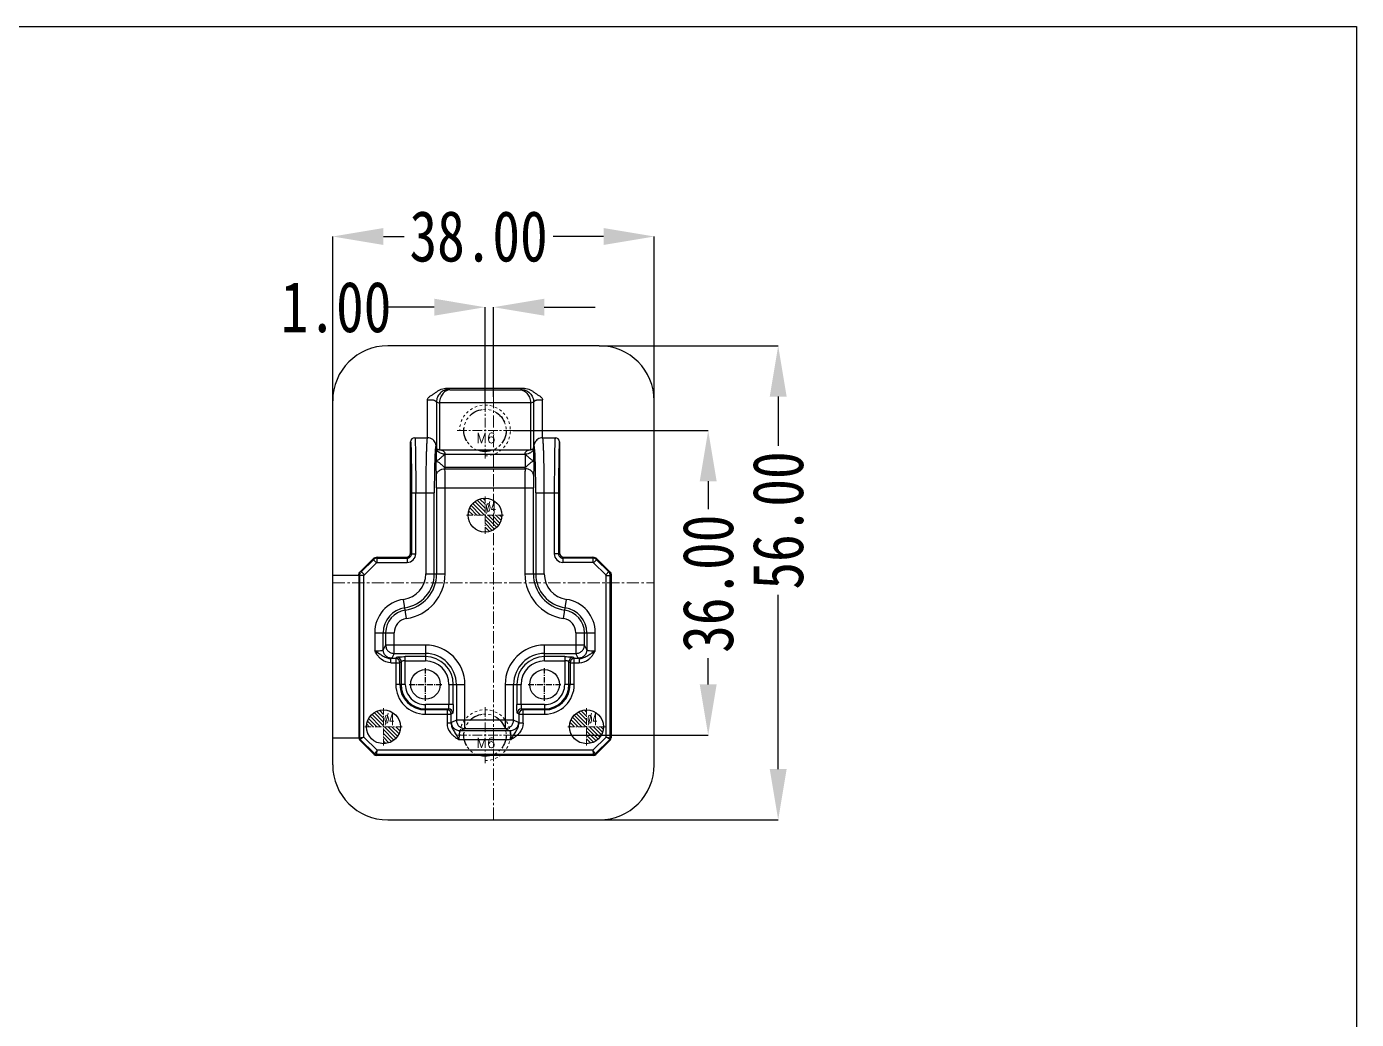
# Model space of a CAD drawing. Header units: millimetres. Extents: x -174 to 1895, y -261 to 458.
# Drawn here: x 668 to 825.2, y 220.1 to 337.4 of the extents above; entities that cross this region are included whole.
import ezdxf

# ---------------------------------------------------------------- set-up
doc = ezdxf.new("R2010")
doc.units = ezdxf.units.MM
doc.header["$LTSCALE"] = 16.335
doc.header["$PDMODE"] = 3
doc.header["$PDSIZE"] = 0.3125
doc.linetypes.add('CENTER', pattern=[0.6, 0.375, -0.075, 0.075, -0.075])
doc.linetypes.add('HIDDEN', pattern=[0.2, 0.1, -0.1])
doc.layers.get('0').update_dxf_attribs({"linetype": 'CONTINUOUS'})
doc.layers.get('Defpoints').update_dxf_attribs({"linetype": 'CONTINUOUS'})
for name, color, linetype, lineweight in [('center', 1, 'CENTER', 9), ('epin', 13, 'CONTINUOUS', 9), ('screw', 33, 'CONTINUOUS', 13)]:
    doc.layers.add(name, color=color, linetype=linetype, lineweight=lineweight)
doc.layers.add('DEFAULT_2', color=8, linetype='HIDDEN')
doc.styles.get("Standard").update_dxf_attribs({"font": 'txt', "width": 0.8})
doc.styles.add('TXT', font='txt.shx', dxfattribs={"bigfont": 'gbcbig.shx'})
doc.styles.add('TXT05', font='txt.shx', dxfattribs={"width": 0.5, "bigfont": 'gbcbig.shx'})
doc.dimstyles.get("Standard").update_dxf_attribs({"dimtxt": 0.15625, "dimasz": 0.1875, "dimexe": 0.125, "dimexo": 0.0625, "dimtad": 0, "dimtih": 1, "dimtoh": 1, "dimdsep": 46, "dimtxsty": 'Standard', "dimcen": 0.09, "dimadec": 0, "dimazin": 0, "dimtp": 0.01, "dimtm": 0.01, "dimtfac": 1, "dimtofl": 0, "dimtmove": 0, "dimatfit": 3, "dimfxl": 0, "dimtolj": 1, "dimarcsym": 0})

# ---------------------------------------------------------------- blocks, each defined once
blk = doc.blocks.new('screw_m6_g')
at = {"layer": 'screw', "color": 1, "linetype": 'CENTER', "ltscale": 0.186593}
for p, q in [((0, -3.3), (0, 3.3)), ((-3.3, 0), (3.3, 0))]:
    blk.add_line(p, q, dxfattribs=at)
at = {"layer": 'screw', "linetype": 'HIDDEN', "ltscale": 0.186593}
blk.add_circle((0, 0), 2.5, dxfattribs=at)
at = {"layer": 'screw', "color": 92, "linetype": 'HIDDEN', "ltscale": 0.186593}
blk.add_arc((0, 0), 3, 270, 180, dxfattribs=at)
at = {"layer": 'screw', "color": 6, "style": 'TXT'}
blk.add_text('M6', height=1.2, dxfattribs=at).set_placement((-1.02, -1.5))
blk = doc.blocks.new('*D44')
at = {"color": 6, "lineweight": -2}
for p, q in [((716.19, 304.24), (710.19, 304.24)), ((722.19, 292.98), (722.19, 304.24)), ((723.19, 293.66), (723.19, 304.24)), ((729.19, 304.24), (735.19, 304.24))]:
    blk.add_line(p, q, dxfattribs=at)
at = {"color": 6}
for points in [[(716.19, 305.24), (716.19, 303.24), (722.19, 304.24)], [(729.19, 305.24), (729.19, 303.24), (723.19, 304.24)]]:
    blk.add_solid(points, dxfattribs=at)
at = {"layer": 'Defpoints', "color": 0}
for p in [(723.19, 304.24), (722.19, 292.98), (723.19, 293.66)]:
    blk.add_point(p, dxfattribs=at)
at = {"color": 4, "insert": (704.59, 304.24), "char_height": 6, "attachment_point": 5}
blk.add_mtext('\\A1;1.00', dxfattribs=at)
blk = doc.blocks.new('*D45')
at = {"color": 6, "lineweight": -2}
for p, q in [((704.19, 293.18), (704.19, 312.59)), ((710.19, 312.59), (712.63, 312.59)), ((736.19, 312.59), (730.23, 312.59)), ((742.19, 293.18), (742.19, 312.59))]:
    blk.add_line(p, q, dxfattribs=at)
at = {"color": 6}
for points in [[(710.19, 313.59), (710.19, 311.59), (704.19, 312.59)], [(736.19, 313.59), (736.19, 311.59), (742.19, 312.59)]]:
    blk.add_solid(points, dxfattribs=at)
at = {"layer": 'Defpoints', "color": 0}
for p in [(704.19, 312.59), (704.19, 293.18), (742.19, 293.18)]:
    blk.add_point(p, dxfattribs=at)
at = {"color": 4, "insert": (721.43, 312.59), "char_height": 6, "attachment_point": 5}
blk.add_mtext('\\A1;38.00', dxfattribs=at)
blk = doc.blocks.new('*D46')
at = {"color": 6, "lineweight": -2}
for p, q in [((735.69, 299.68), (756.83, 299.68)), ((756.83, 293.68), (756.83, 287.85)), ((756.83, 249.68), (756.83, 270.25)), ((735.69, 243.68), (756.83, 243.68))]:
    blk.add_line(p, q, dxfattribs=at)
at = {"color": 6}
for points in [[(755.83, 293.68), (757.83, 293.68), (756.83, 299.68)], [(755.83, 249.68), (757.83, 249.68), (756.83, 243.68)]]:
    blk.add_solid(points, dxfattribs=at)
at = {"layer": 'Defpoints', "color": 0}
for p in [(735.69, 299.68), (735.69, 243.68), (756.83, 243.68)]:
    blk.add_point(p, dxfattribs=at)
at = {"color": 4, "insert": (756.83, 279.05), "char_height": 6, "attachment_point": 5, "rotation": 90}
blk.add_mtext('\\A1;56.00', dxfattribs=at)
blk = doc.blocks.new('*D47')
at = {"color": 6, "lineweight": -2}
for p, q in [((725.49, 289.68), (748.56, 289.68)), ((748.56, 283.68), (748.56, 280.38)), ((748.56, 259.68), (748.56, 262.78)), ((725.49, 253.68), (748.56, 253.68))]:
    blk.add_line(p, q, dxfattribs=at)
at = {"color": 6}
for points in [[(747.56, 283.68), (749.56, 283.68), (748.56, 289.68)], [(747.56, 259.68), (749.56, 259.68), (748.56, 253.68)]]:
    blk.add_solid(points, dxfattribs=at)
at = {"layer": 'Defpoints', "color": 0}
for p in [(725.49, 289.68), (725.49, 253.68), (748.56, 253.68)]:
    blk.add_point(p, dxfattribs=at)
at = {"color": 4, "insert": (748.56, 271.58), "char_height": 6, "attachment_point": 5, "rotation": 90}
blk.add_mtext('\\A1;36.00', dxfattribs=at)
blk = doc.blocks.new('epin_ejp_4')
at = {"layer": 'epin'}
h = blk.add_hatch(dxfattribs=at)
h.set_pattern_fill('_ANSI31', color=123, scale=0.1, angle=90, style=0)
h.set_pattern_definition([(135, (-303.2672, -257.49673), (-0.2245064, -0.2245064), [])])
h.paths.add_polyline_path([(0, 2, 0.414214), (-2, 0), (0, 0)])
h.paths.add_polyline_path([(2, 0), (0, 0), (0, -2, 0.414214)])
at = {"layer": 'epin', "color": 1, "linetype": 'CENTER', "ltscale": 0.124395}
for p, q in [((0, -2.2), (0, 2.2)), ((-2.2, 0), (2.2, 0))]:
    blk.add_line(p, q, dxfattribs=at)
at = {"layer": 'epin'}
blk.add_circle((0, 0), 2, dxfattribs=at)
at = {"layer": 'epin', "color": 6, "style": 'TXT05', "width": 0.5}
blk.add_text('%%c4', height=1.4, dxfattribs=at).set_placement((0.08, 0.2))

msp = doc.modelspace()

# ---------------------------------------------------------------- linework, layer by layer
at = {"color": 7, "linetype": 'Continuous'}
for p, q in [((735.688, 299.683), (710.688, 299.683)), ((717.704, 294.683), (726.673, 294.683)), ((717.937, 294.53), (718.019, 294.495)), ((718.019, 294.495), (726.357, 294.495)), ((726.357, 294.495), (726.439, 294.53)), ((704.188, 250.183), (704.188, 293.183)), ((715.38, 288.828), (715.38, 293.306)), ((716.444, 293.046), (716.444, 287.621)), ((716.444, 293.046), (716.797, 292.896)), ((716.797, 292.896), (716.797, 287.391)), ((716.801, 293.001), (727.574, 293.001)), ((727.578, 292.896), (727.933, 293.046)), ((727.578, 292.896), (727.578, 287.391)), ((727.933, 293.046), (727.933, 287.621)), ((728.996, 288.828), (728.996, 293.306)), ((742.188, 250.183), (742.188, 293.183)), ((713.394, 275.21), (713.394, 288.325)), ((713.897, 288.828), (715.38, 288.828)), ((727.933, 287.621), (727.932, 287.619)), ((727.932, 287.591), (727.932, 287.619)), ((728.996, 288.828), (730.479, 288.828)), ((730.982, 288.325), (730.982, 275.21)), ((716.797, 287.391), (727.578, 287.391)), ((726.929, 286.852), (717.447, 286.852)), ((717.447, 286.852), (717.447, 285.303)), ((726.929, 286.852), (726.929, 285.303)), ((726.929, 285.303), (717.448, 285.303)), ((717.456, 285.147), (726.92, 285.147)), ((716.475, 282.9), (727.901, 282.9)), ((716.475, 282.9), (716.475, 272.748)), ((717.48, 272.748), (717.48, 282.9)), ((726.897, 282.9), (726.897, 272.748)), ((727.901, 272.748), (727.901, 282.9)), ((713.5, 282.295), (716.192, 282.295)), ((713.5, 282.295), (713.5, 275.104)), ((714.002, 275.104), (714.002, 282.295)), ((715.188, 282.295), (715.188, 272.748)), ((716.192, 272.748), (716.192, 282.3)), ((728.184, 282.3), (728.184, 272.748)), ((728.184, 282.295), (730.876, 282.295)), ((729.189, 272.748), (729.189, 282.295)), ((730.374, 282.295), (730.374, 275.104)), ((730.876, 282.295), (730.876, 275.104)), ((713.5, 275.104), (713.394, 275.21)), ((713.5, 275.104), (714.002, 275.104)), ((730.876, 275.104), (730.374, 275.104)), ((730.982, 275.21), (730.876, 275.104)), ((707.498, 273.062), (708.923, 274.487)), ((707.573, 272.987), (708.998, 274.412)), ((707.928, 272.632), (709.353, 274.057)), ((709.353, 274.057), (708.923, 274.487)), ((709.456, 274.707), (712.892, 274.707)), ((709.456, 274.1), (709.456, 274.707)), ((709.456, 274.602), (712.997, 274.602)), ((709.456, 274.1), (712.997, 274.1)), ((712.997, 274.602), (712.892, 274.707)), ((712.997, 274.602), (712.997, 274.1)), ((731.484, 274.707), (731.379, 274.602)), ((734.92, 274.602), (731.379, 274.602)), ((731.379, 274.602), (731.379, 274.1)), ((734.92, 274.1), (731.379, 274.1)), ((731.484, 274.707), (734.92, 274.707)), ((734.92, 274.707), (734.92, 274.1)), ((735.023, 274.057), (735.453, 274.487)), ((736.448, 272.632), (735.023, 274.057)), ((736.803, 272.987), (735.379, 274.412)), ((735.453, 274.487), (736.878, 273.062)), ((707.885, 272.529), (704.188, 272.529)), ((707.291, 272.529), (707.291, 253.358)), ((707.383, 253.358), (707.383, 272.529)), ((707.928, 272.632), (707.498, 273.062)), ((707.885, 253.47), (707.885, 272.529)), ((715.188, 272.748), (717.48, 272.748)), ((726.897, 272.748), (729.189, 272.748)), ((736.448, 272.632), (736.878, 273.062)), ((736.491, 272.529), (737.099, 272.529)), ((736.491, 253.47), (736.491, 272.529)), ((736.993, 253.358), (736.993, 272.529)), ((737.099, 272.529), (737.099, 253.358)), ((712.901, 267.461), (712.574, 269.73)), ((731.475, 267.461), (731.802, 269.73)), ((709.158, 265.785), (711.45, 265.785)), ((709.158, 265.785), (709.158, 263.635)), ((710.162, 263.771), (710.162, 265.785)), ((710.445, 265.785), (710.445, 264.338)), ((711.45, 263.335), (711.45, 265.785)), ((732.927, 265.785), (735.219, 265.785)), ((732.927, 265.785), (732.927, 263.335)), ((733.931, 264.338), (733.931, 265.785)), ((734.214, 265.785), (734.214, 263.771)), ((735.219, 263.635), (735.219, 265.785)), ((710.445, 264.338), (710.162, 263.771)), ((715.153, 264.338), (710.445, 264.338)), ((715.153, 264.338), (715.153, 262.461)), ((733.931, 264.338), (729.223, 264.338)), ((729.223, 262.461), (729.223, 264.338)), ((734.214, 263.771), (733.931, 264.338)), ((711.638, 262.73), (711.074, 262.73)), ((711.074, 262.229), (711.074, 262.73)), ((711.45, 263.335), (711.166, 262.768)), ((711.45, 263.335), (715.153, 263.335)), ((711.638, 262.73), (711.762, 262.896)), ((711.638, 262.73), (711.638, 259.683)), ((715.153, 262.962), (712.765, 262.962)), ((712.766, 259.683), (712.766, 262.962)), ((712.766, 262.461), (715.153, 262.461)), ((729.223, 263.335), (732.927, 263.335)), ((731.611, 262.962), (729.223, 262.962)), ((729.223, 262.461), (731.611, 262.461)), ((731.611, 262.962), (731.611, 259.683)), ((732.614, 262.896), (732.738, 262.73)), ((733.303, 262.73), (732.738, 262.73)), ((732.738, 259.683), (732.738, 262.73)), ((733.21, 262.768), (732.927, 263.335)), ((733.303, 262.73), (733.303, 262.229)), ((711.074, 262.229), (712.14, 262.229)), ((712.264, 262.394), (712.14, 262.229)), ((712.14, 259.683), (712.14, 262.229)), ((712.264, 262.394), (712.264, 259.683)), ((732.112, 259.683), (732.112, 262.394)), ((732.236, 262.229), (732.112, 262.394)), ((732.236, 262.229), (733.303, 262.229)), ((732.236, 262.229), (732.236, 259.683)), ((712.766, 259.683), (711.638, 259.683)), ((717.931, 259.683), (719.808, 259.683)), ((717.931, 259.683), (717.931, 257.295)), ((718.433, 257.294), (718.433, 259.683)), ((718.806, 259.683), (718.806, 255.477)), ((719.808, 254.472), (719.808, 259.683)), ((724.568, 259.683), (726.445, 259.683)), ((724.568, 259.683), (724.568, 254.472)), ((725.571, 255.477), (725.571, 259.683)), ((725.944, 259.683), (725.944, 257.294)), ((726.445, 257.295), (726.445, 259.683)), ((732.738, 259.683), (731.611, 259.683)), ((718.433, 257.295), (715.153, 257.295)), ((715.153, 256.168), (715.153, 257.295)), ((715.153, 256.794), (717.865, 256.794)), ((717.7, 256.67), (715.153, 256.67)), ((715.153, 256.168), (718.201, 256.168)), ((717.7, 256.67), (717.865, 256.794)), ((717.7, 256.67), (717.7, 255.101)), ((718.366, 256.292), (718.201, 256.168)), ((718.201, 255.101), (718.201, 256.168)), ((729.223, 257.295), (725.944, 257.295)), ((726.175, 256.168), (726.01, 256.292)), ((726.175, 256.168), (729.223, 256.168)), ((726.175, 256.168), (726.175, 255.101)), ((726.511, 256.794), (729.223, 256.794)), ((726.511, 256.794), (726.677, 256.67)), ((729.223, 256.67), (726.677, 256.67)), ((726.677, 255.101), (726.677, 256.67)), ((729.223, 257.295), (729.223, 256.168)), ((718.201, 255.101), (717.7, 255.101)), ((718.806, 255.477), (718.238, 255.193)), ((725.571, 255.477), (718.806, 255.477)), ((726.138, 255.193), (725.571, 255.477)), ((726.677, 255.101), (726.175, 255.101)), ((704.188, 253.358), (707.383, 253.358)), ((707.451, 253.194), (707.376, 253.119)), ((709.092, 251.404), (707.376, 253.119)), ((709.167, 251.478), (707.451, 253.194)), ((709.443, 251.912), (707.885, 253.47)), ((719.105, 253.185), (725.271, 253.185)), ((719.808, 254.472), (719.241, 254.189)), ((725.135, 254.189), (719.241, 254.189)), ((719.808, 254.472), (724.568, 254.472)), ((724.568, 254.472), (725.135, 254.189)), ((736.491, 253.47), (734.933, 251.912)), ((736.925, 253.194), (735.21, 251.478)), ((737, 253.119), (735.284, 251.404)), ((736.925, 253.194), (737, 253.119)), ((736.993, 253.358), (737.099, 253.358)), ((709.167, 251.478), (709.092, 251.404)), ((734.933, 251.912), (709.443, 251.912)), ((735.21, 251.478), (735.284, 251.404)), ((735.045, 251.41), (709.331, 251.41)), ((709.331, 251.41), (709.331, 251.305)), ((735.045, 251.305), (709.331, 251.305)), ((735.045, 251.41), (735.045, 251.305)), ((710.688, 243.683), (735.688, 243.683))]:
    msp.add_line(p, q, dxfattribs=at)
at = {"color": 1, "linetype": 'CENTER', "ltscale": 0.108846}
for p, q in [((715.153, 257.758), (715.153, 261.608)), ((729.223, 257.758), (729.223, 261.608)), ((713.228, 259.683), (717.078, 259.683)), ((727.298, 259.683), (731.148, 259.683))]:
    msp.add_line(p, q, dxfattribs=at)
msp.add_lwpolyline([(510.66, 337.384), (825.156, 337.384), (825.156, 82.132), (510.66, 82.132)], close=True)
at = {"color": 7, "linetype": 'Continuous'}
for centre in [(722.188, 279.683), (710.188, 254.683), (734.188, 254.683)]:
    msp.add_circle(centre, 2, dxfattribs=at)
at = {"color": 2, "linetype": 'Continuous'}
for centre in [(715.153, 259.683), (729.223, 259.683)]:
    msp.add_circle(centre, 1.75, dxfattribs=at)
at = {"color": 7, "linetype": 'Continuous'}
for centre, radius, start, end in [((710.688, 293.183), 6.5, 90, 180), ((735.688, 293.183), 6.5, 0, 90), ((713.897, 288.325), 0.503, 89.99566, 179.9954), ((711.19, 287.094), 5.28, 5.73377, 7.21306), ((730.479, 288.325), 0.503, 0.0046, 90.00438), ((722.172, 286.928), 5.88, 173.89078, 174.81555), ((776.565, 285.959), 60.143, 178.90377, 179.88722), ((753.369, 286.414), 36.942, 178.23545, 178.92118), ((691.007, 286.414), 36.942, 1.07909, 1.76449), ((667.807, 285.959), 60.147, 0.11282, 1.09641), ((727.418, 285.787), 9.983, 182.78027, 183.67209), ((717.623, 285.749), 9.317, 356.29601, 357.25156), ((712.997, 275.104), 1.005, 269.99653, 0.00347), ((712.998, 275.104), 0.502, 269.97171, 0.02829), ((731.379, 275.104), 1.005, 179.99651, 270.00349), ((731.379, 275.104), 0.502, 179.97171, 270.02829), ((709.456, 273.954), 0.754, 90, 135), ((709.456, 273.954), 0.648, 90, 135), ((709.456, 273.954), 0.146, 90, 135), ((734.92, 273.954), 0.754, 45, 90), ((734.92, 273.954), 0.648, 45, 90), ((734.92, 273.954), 0.146, 45, 90), ((708.027, 272.534), 0.642, 135.06234, 147.28812), ((712.138, 272.748), 3.049, 278.21321, 360), ((712.138, 272.748), 4.054, 278.21321, 0), ((712.138, 272.748), 4.337, 278.21321, 0), ((712.138, 272.748), 5.341, 278.21321, 0), ((732.238, 272.748), 5.341, 180, 261.78679), ((732.238, 272.748), 4.337, 180, 261.78679), ((732.238, 272.748), 4.054, 180, 261.78679), ((732.238, 272.748), 3.049, 180, 261.78679), ((713.143, 265.785), 3.986, 98.21321, 180.0003), ((713.143, 265.785), 2.981, 98.21321, 180), ((731.233, 265.785), 2.981, 0, 81.78679), ((731.233, 265.785), 3.986, 359.99962, 81.78679), ((713.143, 265.785), 2.698, 98.21321, 180), ((713.143, 265.785), 1.694, 98.21321, 180), ((731.233, 265.785), 1.694, 0, 81.78679), ((731.233, 265.785), 2.698, 0, 81.78679), ((715.153, 259.683), 4.655, 0, 90), ((729.223, 259.683), 4.655, 90, 180), ((711.636, 262.227), 0.504, 0.28908, 89.77216), ((711.76, 262.392), 0.504, 0.28309, 89.7805), ((715.153, 259.683), 3.652, 0, 90), ((715.153, 259.683), 3.28, 0, 90), ((715.153, 259.683), 2.778, 0.00001, 89.99999), ((729.223, 259.683), 3.652, 90, 180), ((729.223, 259.683), 3.28, 90, 180), ((729.223, 259.683), 2.778, 90.00001, 179.99999), ((732.616, 262.392), 0.504, 90.2195, 179.71691), ((732.74, 262.227), 0.504, 90.22784, 179.71092), ((715.153, 259.683), 3.515, 180, 270), ((715.153, 259.683), 3.013, 180, 270), ((715.153, 259.683), 2.889, 180, 270), ((715.153, 259.683), 2.387, 179.99859, 270.00141), ((729.223, 259.683), 3.515, 270, 360), ((729.223, 259.683), 3.013, 270, 0), ((729.223, 259.683), 2.889, 270, 0), ((729.223, 259.683), 2.387, 269.99859, 0.00141), ((717.697, 256.166), 0.504, 0.22784, 89.71092), ((717.862, 256.29), 0.504, 0.2195, 89.71691), ((726.514, 256.29), 0.504, 90.28309, 179.7805), ((726.679, 256.166), 0.504, 90.28908, 179.77216), ((707.616, 253.358), 0.338, 180, 225), ((707.616, 253.358), 0.233, 180, 225), ((736.761, 253.358), 0.233, 315, 0), ((736.761, 253.358), 0.338, 315, 0), ((709.331, 251.643), 0.233, 225, 270), ((735.045, 251.643), 0.233, 270, 315), ((710.688, 250.183), 6.5, 180, 270), ((709.331, 251.643), 0.338, 225, 270), ((735.045, 251.643), 0.338, 270, 315), ((735.688, 250.183), 6.5, 270, 0)]:
    msp.add_arc(centre, radius, start, end, dxfattribs=at)
for centre, major_axis, ratio, start_param, end_param in [((718.329, 292.869), (1.415, -0.6), 0.9757976, -2.8189112, -2.7492564), ((726.046, 292.869), (1.416, 0.599), 0.9756726, -0.3911794, -0.3215778), ((712.892, 275.21), (-0.355, 0.355), 0.9996955, 2.3563468, 3.9268385), ((731.484, 275.21), (-0.355, -0.355), 0.9996955, -0.7852459, 0.7852459)]:
    msp.add_ellipse(centre, major_axis=major_axis, ratio=ratio, start_param=start_param, end_param=end_param, dxfattribs=at)
for points, knots in [([(715.38, 293.306), (715.38, 293.421), (715.54, 293.631), (715.827, 293.814), (716.126, 294.001), (716.409, 294.206), (716.7, 294.402), (717.119, 294.61), (717.472, 294.683), (717.704, 294.683)], [0, 0, 0, 0, 0.1230365, 0.2483944, 0.3738398, 0.4992832, 0.6247216, 0.7501585, 1, 1, 1, 1]), ([(717.937, 294.53), (717.745, 294.528), (717.357, 294.447), (716.864, 294.117), (716.532, 293.627), (716.444, 293.239), (716.444, 293.046)], [0, 0, 0, 0, 0.2492375, 0.4994254, 0.7499564, 1, 1, 1, 1]), ([(718.019, 294.495), (717.88, 294.48), (717.588, 294.385), (717.206, 294.074), (716.91, 293.599), (716.816, 293.209), (716.801, 293.001)], [0, 0, 0, 0, 0.203158, 0.4317907, 0.6982015, 1, 1, 1, 1]), ([(717.704, 294.683), (717.769, 294.669), (717.875, 294.646), (717.924, 294.558), (717.937, 294.53)], [0, 0, 0, 0, 0.6806477, 1, 1, 1, 1]), ([(726.357, 294.495), (726.496, 294.48), (726.788, 294.385), (727.169, 294.074), (727.466, 293.599), (727.559, 293.209), (727.574, 293.001)], [0, 0, 0, 0, 0.2031139, 0.4317347, 0.6981673, 1, 1, 1, 1]), ([(726.439, 294.53), (726.453, 294.558), (726.502, 294.646), (726.608, 294.669), (726.673, 294.683)], [0, 0, 0, 0, 0.3193146, 1, 1, 1, 1]), ([(726.439, 294.53), (726.631, 294.528), (727.02, 294.447), (727.512, 294.118), (727.844, 293.627), (727.933, 293.239), (727.933, 293.046)], [0, 0, 0, 0, 0.2492139, 0.4994213, 0.7499737, 1, 1, 1, 1]), ([(726.673, 294.683), (726.905, 294.683), (727.258, 294.61), (727.676, 294.403), (727.967, 294.207), (728.25, 294.001), (728.55, 293.815), (728.834, 293.63), (728.996, 293.421), (728.996, 293.306)], [0, 0, 0, 0, 0.2498594, 0.3752969, 0.5007323, 0.6261747, 0.7516208, 0.8769494, 1, 1, 1, 1]), ([(715.38, 293.306), (715.481, 293.305), (715.682, 293.301), (715.93, 293.292), (716.117, 293.279), (716.229, 293.242), (716.306, 293.199), (716.364, 293.144), (716.413, 293.091), (716.435, 293.044), (716.444, 293.025)], [0, 0, 0, 0, 0.2610191, 0.5175852, 0.6386066, 0.7423091, 0.8174429, 0.8658701, 0.9459739, 1, 1, 1, 1]), ([(727.933, 293.025), (727.941, 293.044), (727.964, 293.091), (728.011, 293.145), (728.07, 293.199), (728.13, 293.23), (728.193, 293.259), (728.279, 293.279), (728.446, 293.294), (728.694, 293.3), (728.895, 293.305), (728.996, 293.306)], [0, 0, 0, 0, 0.0540331, 0.1342088, 0.183164, 0.2581095, 0.3068838, 0.3618646, 0.4827446, 0.7391257, 1, 1, 1, 1]), ([(713.394, 288.325), (713.397, 288.325), (713.402, 288.312), (713.406, 288.294), (713.411, 288.256), (713.418, 288.181), (713.427, 288.049), (713.436, 287.851), (713.445, 287.599), (713.454, 287.296), (713.462, 286.945), (713.472, 286.39), (713.483, 285.605), (713.493, 284.575), (713.498, 283.458), (713.5, 282.688), (713.5, 282.295)], [0, 0, 0, 0, 0.0014222, 0.0050676, 0.0110716, 0.019443, 0.0432308, 0.0762286, 0.1181266, 0.1685248, 0.2269397, 0.2928095, 0.4443106, 0.6172022, 0.8048299, 1, 1, 1, 1]), ([(713.897, 288.828), (713.9, 288.828), (713.904, 288.813), (713.908, 288.793), (713.913, 288.751), (713.918, 288.697), (713.923, 288.627), (713.93, 288.503), (713.938, 288.311), (713.947, 288.038), (713.956, 287.71), (713.964, 287.329), (713.975, 286.728), (713.986, 285.878), (713.995, 284.763), (714.001, 283.553), (714.002, 282.72), (714.002, 282.295)], [0, 0, 0, 0, 0.0014399, 0.0051329, 0.0111879, 0.0196089, 0.0303828, 0.0434864, 0.076557, 0.1185101, 0.1689453, 0.2273791, 0.2932504, 0.4447063, 0.6174984, 0.804988, 1, 1, 1, 1]), ([(715.381, 288.828), (715.377, 288.828), (715.367, 288.816), (715.355, 288.775), (715.338, 288.681), (715.322, 288.527), (715.305, 288.311), (715.288, 288.038), (715.272, 287.71), (715.257, 287.329), (715.238, 286.729), (715.218, 285.879), (715.201, 284.764), (715.19, 283.554), (715.188, 282.72), (715.188, 282.295)], [0, 0, 0, 0, 0.0018808, 0.0057621, 0.0204116, 0.0443678, 0.0774697, 0.1194189, 0.1698273, 0.2282151, 0.294024, 0.4453237, 0.6179328, 0.8052148, 1, 1, 1, 1]), ([(716.348, 288.128), (716.284, 288.308), (716.04, 288.676), (715.607, 288.828), (715.381, 288.828)], [0, 0, 0, 0, 0.4576894, 1, 1, 1, 1]), ([(716.445, 287.552), (716.437, 287.619), (716.425, 287.712), (716.407, 287.792), (716.39, 287.827), (716.375, 287.818), (716.369, 287.804), (716.361, 287.783), (716.351, 287.738), (716.338, 287.66), (716.33, 287.593), (716.326, 287.554)], [0, 0, 0, 0, 0.3639004, 0.4594176, 0.5007325, 0.5160682, 0.5423359, 0.5823592, 0.6367751, 0.7892934, 1, 1, 1, 1]), ([(716.388, 287.991), (716.385, 288.001), (716.375, 288.047), (716.361, 288.093), (716.348, 288.128)], [0, 0, 0, 0, 0.2167021, 1, 1, 1, 1]), ([(716.428, 287.757), (716.426, 287.776), (716.415, 287.854), (716.401, 287.932), (716.388, 287.991)], [0, 0, 0, 0, 0.240546, 1, 1, 1, 1]), ([(716.456, 287.547), (716.454, 287.552), (716.449, 287.577), (716.445, 287.602), (716.444, 287.621)], [0, 0, 0, 0, 0.2216591, 1, 1, 1, 1]), ([(716.444, 287.621), (716.444, 287.616), (716.446, 287.593), (716.446, 287.57), (716.445, 287.552)], [0, 0, 0, 0, 0.2249068, 1, 1, 1, 1]), ([(727.932, 287.619), (727.93, 287.594), (727.923, 287.554), (727.907, 287.495), (727.857, 287.455), (727.787, 287.438), (727.71, 287.414), (727.658, 287.401), (727.632, 287.396)], [0, 0, 0, 0, 0.1791439, 0.2975668, 0.4197387, 0.6165212, 0.8094653, 1, 1, 1, 1]), ([(727.933, 287.621), (727.932, 287.616), (727.93, 287.593), (727.931, 287.57), (727.932, 287.552)], [0, 0, 0, 0, 0.22497, 1, 1, 1, 1]), ([(728.051, 287.554), (728.047, 287.593), (728.038, 287.661), (728.026, 287.738), (728.015, 287.783), (728.007, 287.804), (728.001, 287.818), (727.986, 287.827), (727.969, 287.792), (727.951, 287.712), (727.939, 287.619), (727.932, 287.552)], [0, 0, 0, 0, 0.2106569, 0.3631255, 0.417517, 0.4575171, 0.4837643, 0.4990902, 0.5404447, 0.636008, 1, 1, 1, 1]), ([(728.067, 288.225), (728.037, 288.16), (727.97, 287.963), (727.946, 287.756), (727.933, 287.621)], [0, 0, 0, 0, 0.3425763, 1, 1, 1, 1]), ([(728.996, 288.828), (728.793, 288.828), (728.398, 288.705), (728.143, 288.391), (728.067, 288.225)], [0, 0, 0, 0, 0.5257684, 1, 1, 1, 1]), ([(729.189, 282.295), (729.189, 282.72), (729.186, 283.554), (729.176, 284.764), (729.158, 285.879), (729.138, 286.729), (729.119, 287.329), (729.104, 287.71), (729.088, 288.038), (729.072, 288.311), (729.054, 288.527), (729.038, 288.681), (729.021, 288.775), (729.009, 288.816), (729, 288.828), (728.996, 288.828)], [0, 0, 0, 0, 0.194784, 0.3820656, 0.5546748, 0.7059747, 0.7717837, 0.8301716, 0.8805802, 0.9225295, 0.9556317, 0.9795883, 0.9942377, 0.998119, 1, 1, 1, 1]), ([(730.479, 288.828), (730.476, 288.828), (730.472, 288.813), (730.468, 288.793), (730.463, 288.751), (730.458, 288.697), (730.453, 288.627), (730.446, 288.503), (730.438, 288.311), (730.429, 288.038), (730.42, 287.71), (730.412, 287.329), (730.401, 286.728), (730.391, 285.878), (730.381, 284.763), (730.375, 283.553), (730.374, 282.72), (730.374, 282.295)], [0, 0, 0, 0, 0.0014399, 0.0051329, 0.0111879, 0.0196089, 0.0303828, 0.0434863, 0.0765568, 0.1185098, 0.1689448, 0.2273784, 0.2932495, 0.4447048, 0.6174965, 0.8049866, 1, 1, 1, 1]), ([(730.982, 288.325), (730.979, 288.325), (730.975, 288.312), (730.971, 288.294), (730.966, 288.256), (730.958, 288.181), (730.95, 288.049), (730.94, 287.851), (730.931, 287.599), (730.923, 287.296), (730.914, 286.945), (730.904, 286.39), (730.893, 285.605), (730.884, 284.575), (730.878, 283.458), (730.876, 282.688), (730.876, 282.295)], [0, 0, 0, 0, 0.0014199, 0.0050617, 0.0110654, 0.0194377, 0.0432254, 0.0762233, 0.1181213, 0.1685197, 0.2269347, 0.2928047, 0.4443061, 0.6171982, 0.8048274, 1, 1, 1, 1]), ([(716.316, 287.459), (716.291, 287.187), (716.257, 286.511), (716.22, 285.338), (716.197, 283.891), (716.192, 282.847), (716.192, 282.3)], [0, 0, 0, 0, 0.1587189, 0.3931093, 0.6822173, 1, 1, 1, 1]), ([(717.447, 286.852), (717.378, 286.836), (717.262, 286.741), (717.127, 286.586), (716.986, 286.437), (716.837, 286.31), (716.688, 286.216), (716.562, 286.153), (716.479, 286.116), (716.438, 286.093), (716.425, 286.083), (716.423, 286.077)], [0, 0, 0, 0, 0.1651918, 0.3243341, 0.4838395, 0.6381072, 0.7769618, 0.8887234, 0.9643749, 0.9869657, 1, 1, 1, 1]), ([(716.452, 284.398), (716.447, 284.516), (716.43, 285.075), (716.424, 285.635), (716.423, 286.077)], [0, 0, 0, 0, 0.2096756, 1, 1, 1, 1]), ([(716.423, 286.077), (716.425, 286.072), (716.438, 286.062), (716.479, 286.039), (716.562, 286.002), (716.688, 285.939), (716.895, 285.808), (717.084, 285.617), (717.263, 285.414), (717.377, 285.316), (717.447, 285.303)], [0, 0, 0, 0, 0.0128828, 0.0355487, 0.1112358, 0.223028, 0.3619144, 0.6753741, 0.8345952, 1, 1, 1, 1]), ([(716.485, 287.382), (716.478, 287.396), (716.458, 287.451), (716.446, 287.509), (716.445, 287.552)], [0, 0, 0, 0, 0.2638011, 1, 1, 1, 1]), ([(716.797, 287.391), (716.768, 287.391), (716.71, 287.402), (716.639, 287.423), (716.582, 287.439), (716.538, 287.452), (716.499, 287.469), (716.468, 287.501), (716.46, 287.53), (716.456, 287.547)], [0, 0, 0, 0, 0.2183808, 0.4423721, 0.554978, 0.6683577, 0.7890349, 0.8656236, 1, 1, 1, 1]), ([(717.449, 286.885), (717.348, 286.886), (716.986, 286.926), (716.592, 287.134), (716.485, 287.382)], [0, 0, 0, 0, 0.2716968, 1, 1, 1, 1]), ([(716.798, 287.391), (716.88, 287.391), (717.039, 287.377), (717.261, 287.289), (717.431, 287.107), (717.458, 286.938), (717.453, 286.852)], [0, 0, 0, 0, 0.256708, 0.4953739, 0.7311463, 1, 1, 1, 1]), ([(726.924, 286.852), (726.921, 286.938), (726.943, 287.108), (727.115, 287.289), (727.337, 287.377), (727.496, 287.391), (727.578, 287.391)], [0, 0, 0, 0, 0.2688558, 0.5049854, 0.7437786, 1, 1, 1, 1]), ([(727.422, 286.98), (727.382, 286.964), (727.222, 286.91), (727.053, 286.887), (726.928, 286.885)], [0, 0, 0, 0, 0.2548554, 1, 1, 1, 1]), ([(727.953, 286.077), (727.951, 286.083), (727.939, 286.093), (727.897, 286.116), (727.814, 286.153), (727.688, 286.216), (727.54, 286.31), (727.391, 286.437), (727.249, 286.586), (727.114, 286.742), (726.998, 286.835), (726.929, 286.852)], [0, 0, 0, 0, 0.0130256, 0.0356261, 0.1112573, 0.2229991, 0.3618635, 0.5161621, 0.675675, 0.8348166, 1, 1, 1, 1]), ([(727.953, 286.077), (727.952, 286.072), (727.939, 286.062), (727.897, 286.039), (727.814, 286.001), (727.688, 285.939), (727.539, 285.845), (727.391, 285.717), (727.249, 285.569), (727.114, 285.413), (726.998, 285.319), (726.929, 285.303)], [0, 0, 0, 0, 0.0131043, 0.0356776, 0.1113093, 0.2230799, 0.3618871, 0.5161599, 0.6756338, 0.8347404, 1, 1, 1, 1]), ([(727.788, 287.223), (727.765, 287.198), (727.66, 287.095), (727.527, 287.021), (727.422, 286.98)], [0, 0, 0, 0, 0.2316272, 1, 1, 1, 1]), ([(727.932, 287.552), (727.93, 287.525), (727.915, 287.404), (727.85, 287.293), (727.788, 287.223)], [0, 0, 0, 0, 0.2255963, 1, 1, 1, 1]), ([(727.953, 286.077), (727.953, 285.92), (727.949, 285.36), (727.94, 284.8), (727.924, 284.398)], [0, 0, 0, 0, 0.281088, 1, 1, 1, 1]), ([(728.184, 282.3), (728.184, 282.869), (728.178, 283.952), (728.154, 285.443), (728.114, 286.625), (728.079, 287.293), (728.051, 287.554)], [0, 0, 0, 0, 0.324943, 0.6179911, 0.8505492, 1, 1, 1, 1]), ([(716.452, 284.398), (716.455, 284.493), (716.517, 284.7), (716.752, 284.948), (717.084, 285.107), (717.333, 285.145), (717.456, 285.147)], [0, 0, 0, 0, 0.2070526, 0.4540031, 0.7295723, 1, 1, 1, 1]), ([(717.48, 282.9), (717.48, 283.11), (717.478, 283.859), (717.47, 284.608), (717.456, 285.147)], [0, 0, 0, 0, 0.2800255, 1, 1, 1, 1]), ([(726.92, 285.147), (726.916, 284.991), (726.901, 284.242), (726.897, 283.493), (726.897, 282.9)], [0, 0, 0, 0, 0.2087264, 1, 1, 1, 1]), ([(727.924, 284.398), (727.921, 284.493), (727.859, 284.7), (727.624, 284.948), (727.293, 285.107), (727.043, 285.145), (726.92, 285.147)], [0, 0, 0, 0, 0.2070618, 0.4540176, 0.7295837, 1, 1, 1, 1]), ([(716.475, 282.9), (716.475, 283.04), (716.473, 283.539), (716.466, 284.039), (716.452, 284.398)], [0, 0, 0, 0, 0.280021, 1, 1, 1, 1]), ([(727.924, 284.398), (727.92, 284.294), (727.905, 283.795), (727.901, 283.295), (727.901, 282.9)], [0, 0, 0, 0, 0.208745, 1, 1, 1, 1]), ([(707.277, 272.529), (707.277, 272.627), (707.318, 272.824), (707.429, 272.992), (707.498, 273.062)], [0, 0, 0, 0, 0.499976, 1, 1, 1, 1]), ([(736.993, 272.529), (736.993, 272.613), (736.959, 272.783), (736.863, 272.928), (736.803, 272.987)], [0, 0, 0, 0, 0.4999664, 1, 1, 1, 1]), ([(736.878, 273.062), (736.947, 272.992), (737.058, 272.824), (737.099, 272.627), (737.099, 272.529)], [0, 0, 0, 0, 0.500024, 1, 1, 1, 1]), ([(710.445, 264.338), (710.446, 264.207), (710.498, 263.944), (710.722, 263.611), (711.055, 263.388), (711.319, 263.335), (711.45, 263.335)], [0, 0, 0, 0, 0.2497254, 0.4997019, 0.7498528, 1, 1, 1, 1]), ([(732.927, 263.335), (733.057, 263.335), (733.321, 263.388), (733.654, 263.611), (733.878, 263.944), (733.931, 264.207), (733.931, 264.338)], [0, 0, 0, 0, 0.2501472, 0.5002981, 0.7502746, 1, 1, 1, 1]), ([(709.158, 263.635), (709.283, 263.635), (709.516, 263.641), (709.792, 263.663), (709.971, 263.691), (710.066, 263.714), (710.127, 263.736), (710.159, 263.759), (710.162, 263.771)], [0, 0, 0, 0, 0.3670499, 0.6817605, 0.8044673, 0.8991603, 0.9639755, 1, 1, 1, 1]), ([(711.074, 262.229), (710.665, 262.22), (710.139, 262.443), (709.691, 262.865), (709.493, 263.108), (709.315, 263.365), (709.206, 263.543), (709.158, 263.635)], [0, 0, 0, 0, 0.4954167, 0.6216155, 0.7476719, 0.8739374, 1, 1, 1, 1]), ([(709.158, 263.635), (709.34, 263.529), (709.683, 263.334), (710.148, 263.025), (710.596, 262.789), (710.918, 262.729), (711.074, 262.73)], [0, 0, 0, 0, 0.2953497, 0.5520862, 0.782418, 1, 1, 1, 1]), ([(711.166, 262.768), (711.041, 262.768), (710.778, 262.819), (710.437, 263.043), (710.213, 263.382), (710.162, 263.645), (710.162, 263.771)], [0, 0, 0, 0, 0.2402607, 0.5002987, 0.760148, 1, 1, 1, 1]), ([(711.166, 262.768), (711.161, 262.758), (711.126, 262.744), (711.095, 262.735), (711.074, 262.73)], [0, 0, 0, 0, 0.3349991, 1, 1, 1, 1]), ([(711.762, 262.896), (711.768, 262.904), (711.802, 262.912), (711.862, 262.924), (711.958, 262.934), (712.081, 262.944), (712.229, 262.952), (712.46, 262.96), (712.641, 262.962), (712.765, 262.962)], [0, 0, 0, 0, 0.0303945, 0.0937632, 0.1891646, 0.3134519, 0.462303, 0.6303778, 1, 1, 1, 1]), ([(712.766, 262.461), (712.704, 262.461), (712.588, 262.458), (712.436, 262.446), (712.333, 262.429), (712.283, 262.411), (712.266, 262.4), (712.264, 262.394)], [0, 0, 0, 0, 0.3640724, 0.6772868, 0.8957873, 0.9622434, 1, 1, 1, 1]), ([(731.611, 262.962), (731.736, 262.962), (731.916, 262.96), (732.147, 262.952), (732.295, 262.944), (732.418, 262.934), (732.514, 262.924), (732.574, 262.912), (732.608, 262.904), (732.614, 262.896)], [0, 0, 0, 0, 0.369622, 0.5376968, 0.6865479, 0.8108352, 0.9062367, 0.9696054, 1, 1, 1, 1]), ([(732.112, 262.394), (732.11, 262.4), (732.094, 262.411), (732.043, 262.429), (731.94, 262.446), (731.789, 262.458), (731.673, 262.461), (731.611, 262.461)], [0, 0, 0, 0, 0.0377567, 0.1042128, 0.3227134, 0.635928, 1, 1, 1, 1]), ([(734.214, 263.771), (734.214, 263.645), (734.163, 263.382), (733.939, 263.043), (733.599, 262.819), (733.335, 262.768), (733.21, 262.768)], [0, 0, 0, 0, 0.2398522, 0.4997015, 0.7597394, 1, 1, 1, 1]), ([(733.303, 262.73), (733.281, 262.735), (733.25, 262.744), (733.215, 262.758), (733.21, 262.768)], [0, 0, 0, 0, 0.6650257, 1, 1, 1, 1]), ([(733.303, 262.229), (733.711, 262.22), (734.238, 262.443), (734.685, 262.865), (734.883, 263.108), (735.062, 263.365), (735.171, 263.543), (735.219, 263.635)], [0, 0, 0, 0, 0.4954022, 0.6215989, 0.7476663, 0.8739361, 1, 1, 1, 1]), ([(733.303, 262.73), (733.458, 262.729), (733.78, 262.789), (734.228, 263.025), (734.693, 263.334), (735.036, 263.529), (735.219, 263.635)], [0, 0, 0, 0, 0.2175797, 0.4479091, 0.7046431, 1, 1, 1, 1]), ([(734.214, 263.771), (734.217, 263.759), (734.249, 263.736), (734.31, 263.714), (734.405, 263.691), (734.585, 263.663), (734.86, 263.641), (735.093, 263.635), (735.219, 263.635)], [0, 0, 0, 0, 0.036014, 0.1008058, 0.1954735, 0.3181633, 0.6328876, 1, 1, 1, 1]), ([(717.865, 256.794), (717.871, 256.796), (717.882, 256.812), (717.899, 256.863), (717.916, 256.966), (717.928, 257.117), (717.931, 257.233), (717.931, 257.295)], [0, 0, 0, 0, 0.0377567, 0.1042128, 0.3227134, 0.635928, 1, 1, 1, 1]), ([(718.433, 257.294), (718.433, 257.17), (718.43, 256.989), (718.422, 256.759), (718.415, 256.611), (718.405, 256.488), (718.395, 256.392), (718.382, 256.332), (718.374, 256.298), (718.366, 256.292)], [0, 0, 0, 0, 0.369622, 0.5376969, 0.6865479, 0.8108352, 0.9062368, 0.9696054, 1, 1, 1, 1]), ([(726.01, 256.292), (726.002, 256.298), (725.994, 256.332), (725.982, 256.392), (725.972, 256.488), (725.962, 256.611), (725.954, 256.759), (725.946, 256.989), (725.944, 257.17), (725.944, 257.294)], [0, 0, 0, 0, 0.0303945, 0.0937632, 0.1891646, 0.3134519, 0.462303, 0.6303778, 1, 1, 1, 1]), ([(726.445, 257.295), (726.445, 257.233), (726.448, 257.117), (726.46, 256.966), (726.477, 256.863), (726.495, 256.812), (726.505, 256.796), (726.511, 256.794)], [0, 0, 0, 0, 0.3640724, 0.6772868, 0.8957873, 0.9622434, 1, 1, 1, 1]), ([(717.7, 255.101), (717.691, 254.692), (717.914, 254.166), (718.336, 253.718), (718.579, 253.52), (718.835, 253.342), (719.013, 253.233), (719.105, 253.185)], [0, 0, 0, 0, 0.4954022, 0.6215989, 0.7476663, 0.8739361, 1, 1, 1, 1]), ([(718.201, 255.101), (718.199, 254.945), (718.259, 254.623), (718.495, 254.175), (718.804, 253.71), (719, 253.367), (719.105, 253.185)], [0, 0, 0, 0, 0.2175797, 0.4479091, 0.7046431, 1, 1, 1, 1]), ([(718.201, 255.101), (718.206, 255.123), (718.214, 255.153), (718.228, 255.188), (718.238, 255.193)], [0, 0, 0, 0, 0.6650257, 1, 1, 1, 1]), ([(719.241, 254.189), (719.116, 254.189), (718.853, 254.24), (718.513, 254.464), (718.289, 254.805), (718.239, 255.068), (718.238, 255.193)], [0, 0, 0, 0, 0.2398522, 0.4997015, 0.7597394, 1, 1, 1, 1]), ([(718.806, 255.477), (718.806, 255.346), (718.859, 255.083), (719.082, 254.749), (719.414, 254.525), (719.678, 254.473), (719.808, 254.472)], [0, 0, 0, 0, 0.2501472, 0.5002981, 0.7502746, 1, 1, 1, 1]), ([(724.568, 254.472), (724.698, 254.473), (724.962, 254.525), (725.295, 254.749), (725.518, 255.083), (725.57, 255.346), (725.571, 255.477)], [0, 0, 0, 0, 0.2497254, 0.4997019, 0.7498528, 1, 1, 1, 1]), ([(726.138, 255.193), (726.138, 255.068), (726.087, 254.805), (725.863, 254.464), (725.523, 254.24), (725.26, 254.189), (725.135, 254.189)], [0, 0, 0, 0, 0.2402607, 0.5002987, 0.760148, 1, 1, 1, 1]), ([(726.677, 255.101), (726.686, 254.692), (726.463, 254.166), (726.04, 253.718), (725.798, 253.52), (725.541, 253.342), (725.363, 253.233), (725.271, 253.185)], [0, 0, 0, 0, 0.4954167, 0.6216155, 0.7476719, 0.8739374, 1, 1, 1, 1]), ([(725.271, 253.185), (725.376, 253.367), (725.572, 253.71), (725.881, 254.175), (726.117, 254.623), (726.177, 254.945), (726.175, 255.101)], [0, 0, 0, 0, 0.2953497, 0.5520862, 0.782418, 1, 1, 1, 1]), ([(726.138, 255.193), (726.148, 255.188), (726.162, 255.153), (726.171, 255.123), (726.175, 255.101)], [0, 0, 0, 0, 0.3349991, 1, 1, 1, 1]), ([(707.383, 253.358), (707.39, 253.358), (707.417, 253.366), (707.474, 253.376), (707.561, 253.396), (707.629, 253.411), (707.667, 253.419)], [0, 0, 0, 0, 0.0760103, 0.2811228, 0.5977196, 1, 1, 1, 1]), ([(707.885, 253.47), (707.83, 253.437), (707.729, 253.373), (707.595, 253.29), (707.508, 253.228), (707.461, 253.204), (707.451, 253.194)], [0, 0, 0, 0, 0.375057, 0.6971491, 0.9175388, 1, 1, 1, 1]), ([(707.667, 253.419), (707.684, 253.423), (707.757, 253.44), (707.83, 253.457), (707.885, 253.47)], [0, 0, 0, 0, 0.2391998, 1, 1, 1, 1]), ([(719.241, 254.189), (719.229, 254.186), (719.206, 254.154), (719.185, 254.093), (719.162, 253.998), (719.134, 253.819), (719.112, 253.544), (719.105, 253.31), (719.105, 253.185)], [0, 0, 0, 0, 0.036014, 0.1008058, 0.1954735, 0.3181634, 0.6328877, 1, 1, 1, 1]), ([(725.271, 253.185), (725.271, 253.31), (725.265, 253.544), (725.242, 253.819), (725.214, 253.998), (725.192, 254.093), (725.17, 254.154), (725.147, 254.186), (725.135, 254.189)], [0, 0, 0, 0, 0.3670498, 0.6817604, 0.8044673, 0.8991603, 0.9639755, 1, 1, 1, 1]), ([(736.925, 253.194), (736.915, 253.204), (736.868, 253.228), (736.781, 253.29), (736.647, 253.373), (736.546, 253.437), (736.491, 253.47)], [0, 0, 0, 0, 0.0824613, 0.3028506, 0.6249428, 1, 1, 1, 1]), ([(736.491, 253.47), (736.554, 253.455), (736.67, 253.429), (736.824, 253.392), (736.929, 253.375), (736.979, 253.358), (736.993, 253.358)], [0, 0, 0, 0, 0.3750572, 0.6971494, 0.917539, 1, 1, 1, 1]), ([(709.167, 251.478), (709.177, 251.488), (709.201, 251.535), (709.263, 251.622), (709.346, 251.756), (709.409, 251.857), (709.443, 251.912)], [0, 0, 0, 0, 0.0824615, 0.3028508, 0.624943, 1, 1, 1, 1]), ([(709.443, 251.912), (709.428, 251.85), (709.402, 251.733), (709.365, 251.58), (709.347, 251.474), (709.331, 251.424), (709.331, 251.41)], [0, 0, 0, 0, 0.375057, 0.6971491, 0.9175387, 1, 1, 1, 1]), ([(735.045, 251.41), (735.045, 251.424), (735.029, 251.474), (735.011, 251.58), (734.975, 251.733), (734.948, 251.85), (734.933, 251.912)], [0, 0, 0, 0, 0.0824615, 0.3028508, 0.624943, 1, 1, 1, 1]), ([(734.933, 251.912), (734.967, 251.857), (735.031, 251.756), (735.113, 251.622), (735.175, 251.535), (735.2, 251.488), (735.21, 251.478)], [0, 0, 0, 0, 0.375057, 0.6971491, 0.9175387, 1, 1, 1, 1])]:
    msp.add_open_spline(points, degree=3, knots=knots, dxfattribs=at)
for points in [[(707.383, 272.529), (707.383, 272.651), (707.421, 272.778), (707.487, 272.881)], [(707.885, 272.529), (707.885, 272.566), (707.902, 272.606), (707.928, 272.632)], [(736.491, 272.529), (736.491, 272.566), (736.475, 272.606), (736.448, 272.632)]]:
    msp.add_open_spline(points, degree=3, dxfattribs=at)
at = {"layer": 'center', "color": 1, "linetype": 'CENTER', "ltscale": 0.236351}
for p, q in [((723.188, 243.683), (723.188, 299.683)), ((704.188, 271.683), (742.188, 271.683))]:
    msp.add_line(p, q, dxfattribs=at)
at = {"layer": 'DEFAULT_2', "color": 8, "linetype": 'HIDDEN'}
msp.add_line((707.291, 272.529), (707.277, 272.529), dxfattribs=at)
for centre in [(722.188, 289.683), (722.188, 253.683)]:
    msp.add_circle(centre, 2.5, dxfattribs=at)
msp.add_open_spline([(727.632, 287.396), (727.614, 287.393), (727.596, 287.391), (727.578, 287.391)], degree=3, dxfattribs=at)

# ---------------------------------------------------------------- block references
at = {"layer": 'epin'}
for p in [(722.188, 279.683), (710.188, 254.683), (734.188, 254.683)]:
    msp.add_blockref('epin_ejp_4', p, dxfattribs=at)
at = {"layer": 'screw'}
for p in [(722.188, 289.683), (722.188, 253.683)]:
    msp.add_blockref('screw_m6_g', p, dxfattribs=at)

# ---------------------------------------------------------------- dimensions: what is measured, and where the dimension line sits
for base, p1, p2, picture, middle in [((704.188, 312.587), (742.188, 293.183), (704.188, 293.183), '*D45', (721.435, 312.587)), ((723.188, 304.244), (722.188, 292.983), (723.188, 293.661), '*D44', (704.588, 304.244))]:
    dim = msp.add_linear_dim(base=base, p1=p1, p2=p2, dimstyle='Standard', override={"dimtxt": 6, "dimasz": 6, "dimexe": 0, "dimexo": 0, "dimgap": 0, "dimtih": 0, "dimtoh": 0, "dimzin": 0, "dimcen": 0, "dimclrd": 6, "dimclre": 6, "dimclrt": 4, "dimtp": 0, "dimtm": 0, "dimtzin": 0})
    dim.commit()
    dim.dimension.update_dxf_attribs({"geometry": picture, "text_midpoint": middle, "dimtype": 160})
for base, p1, p2, picture, middle in [((756.835, 243.683), (735.688, 299.683), (735.688, 243.683), '*D46', (756.835, 279.055)), ((748.559, 253.683), (725.488, 289.683), (725.488, 253.683), '*D47', (748.559, 271.577))]:
    dim = msp.add_linear_dim(base=base, p1=p1, p2=p2, angle=90, dimstyle='Standard', override={"dimtxt": 6, "dimasz": 6, "dimexe": 0, "dimexo": 0, "dimgap": 0, "dimtih": 0, "dimtoh": 0, "dimzin": 0, "dimcen": 0, "dimclrd": 6, "dimclre": 6, "dimclrt": 4, "dimtp": 0, "dimtm": 0, "dimtzin": 0})
    dim.commit()
    dim.dimension.update_dxf_attribs({"geometry": picture, "text_midpoint": middle, "dimtype": 160})

doc.saveas('drawing.dxf')
